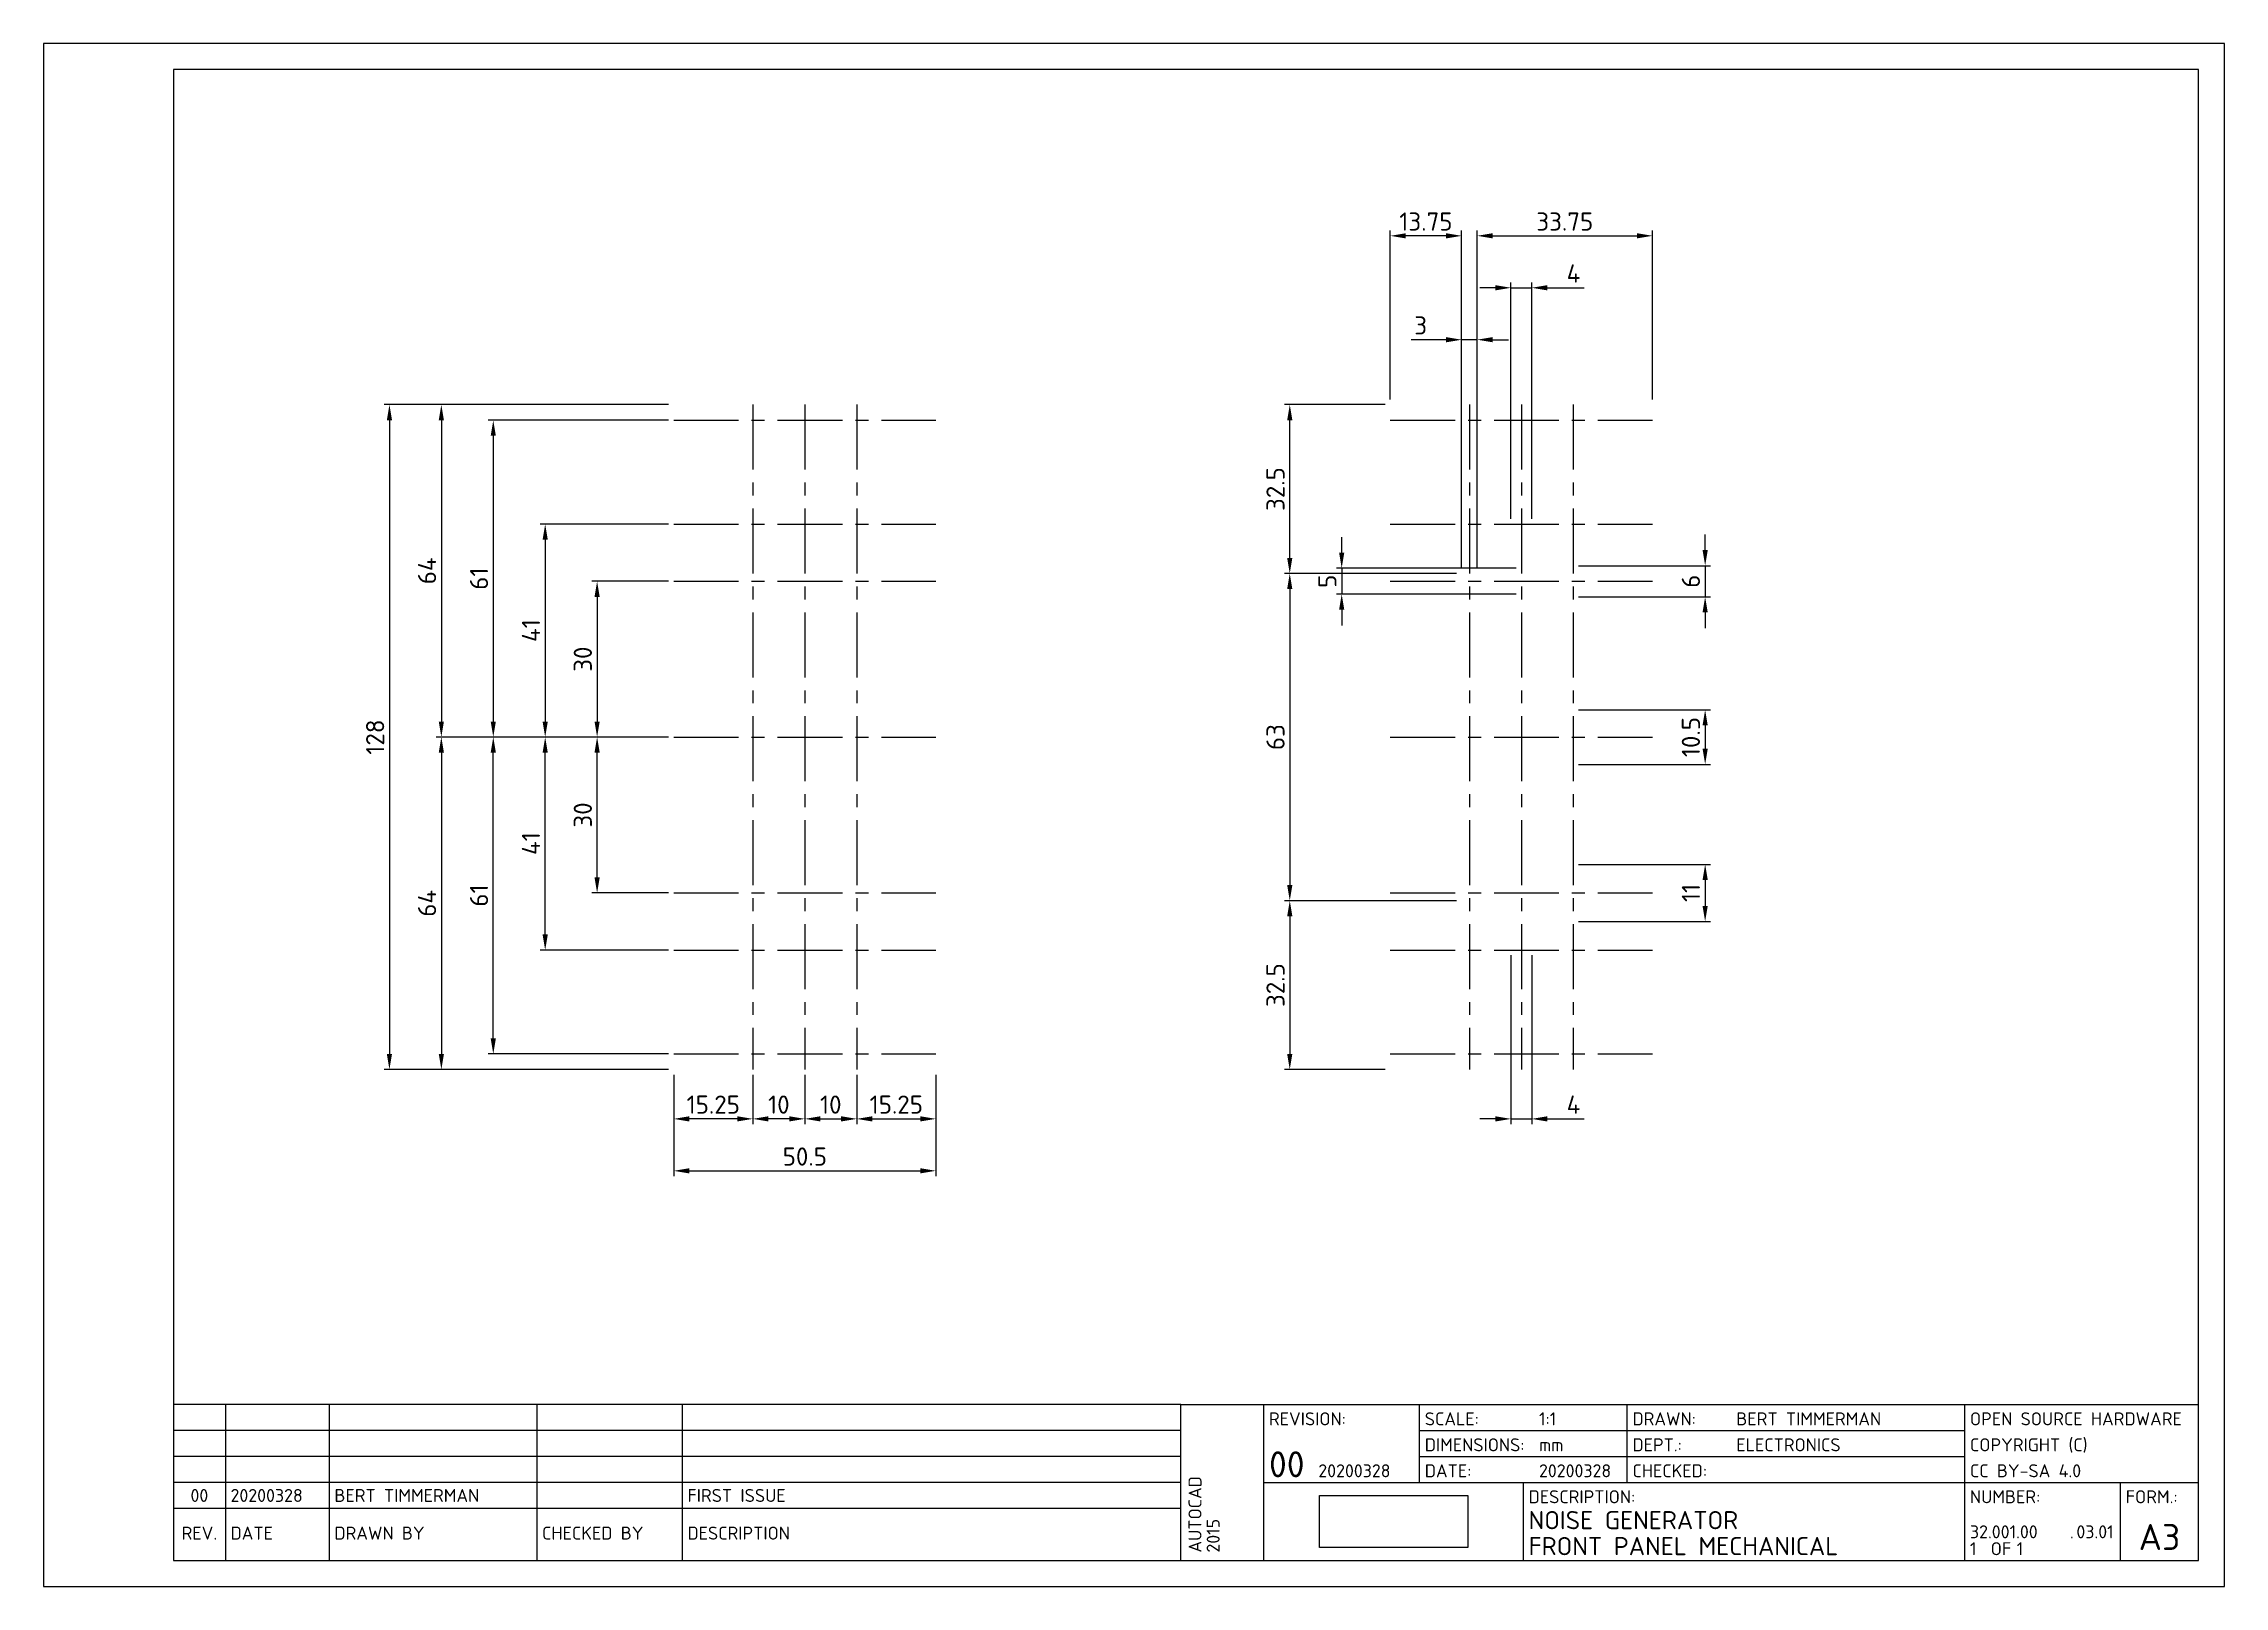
# Paper-space layout 'Layout1' of a CAD drawing. Extents: x 0 to 420, y 0 to 297.
# The model-space entities are those that its viewports show. They can reach past a viewport. Long polylines and large blocks are cut down to what shows.
import ezdxf
from ezdxf.enums import TextEntityAlignment as Align

# ---------------------------------------------------------------- set-up
doc = ezdxf.new("R2010")
doc.units = 0
doc.header["$LTSCALE"] = 10
doc.header["$MEASUREMENT"] = 0
doc.header["$PDMODE"] = 98
doc.header["$PDSIZE"] = -3
doc.linetypes.add('CENTER', pattern=[2, 1.25, -0.25, 0.25, -0.25])
doc.layers.get('0').update_dxf_attribs({"linetype": 'CONTINUOUS'})
doc.layers.get('DEFPOINTS').update_dxf_attribs({"linetype": 'CONTINUOUS'})
for name, color, linetype in [('DIMENSIONS', 1, 'CONTINUOUS'), ('GENERAL', 7, 'CONTINUOUS'), ('TITLEBLOCK', 7, 'CONTINUOUS')]:
    doc.layers.add(name, color=color, linetype=linetype)
doc.styles.add('ISO', font='isocpeur.ttf')
doc.dimstyles.get("Standard").update_dxf_attribs({"dimtxt": 3.5, "dimasz": 3, "dimexe": 1, "dimexo": 1, "dimgap": 1, "dimtad": 1, "dimdec": 3, "dimdsep": 46, "dimtxsty": 'ISO', "dimcen": 1, "dimclrt": 2, "dimadec": 0, "dimazin": 0, "dimtfac": 1, "dimtdec": 3, "dimtmove": 0, "dimatfit": 3, "dimfxl": 1, "dimtolj": 1, "dimarcsym": 0})
picture_1 = doc.add_image_def('image1.png', size_in_pixel=(403, 141))

# ---------------------------------------------------------------- blocks, each defined once
blk = doc.blocks.new('A3')
at = {"layer": 'TITLEBLOCK', "color": 3}
for p, q in [((219, 35), (25, 35)), ((219, 35), (415, 35)), ((219, 5), (219, 35)), ((235, 5), (235, 35)), ((265, 20), (265, 35)), ((305, 20), (305, 35)), ((370, 5), (370, 35)), ((265, 30), (370, 30)), ((265, 25), (370, 25)), ((235, 20), (415, 20)), ((285, 5), (285, 20)), ((400, 5), (400, 20)), ((219, 15), (25, 15))]:
    blk.add_line(p, q, dxfattribs=at)
at = {"layer": 'TITLEBLOCK'}
for p, q in [((35, 35), (35, 5)), ((55, 35), (55, 5)), ((95, 35), (95, 5)), ((123, 35), (123, 5)), ((219, 30), (25, 30)), ((219, 25), (25, 25)), ((219, 20), (25, 20))]:
    blk.add_line(p, q, dxfattribs=at)
at = {"layer": 'TITLEBLOCK', "color": 1}
blk.add_lwpolyline([(0, 0), (420, 0), (420, 297), (0, 297)], close=True, dxfattribs=at)
at = {"layer": 'TITLEBLOCK', "color": 4}
blk.add_lwpolyline([(25, 5), (415, 5), (415, 292), (25, 292), (25, 5)], dxfattribs=at)
at = {"layer": 'TITLEBLOCK', "style": 'ISO'}
for s, p in [('REVISION:', (236, 31)), ('SCALE:', (266, 31)), ('DRAWN:', (306, 31)), ('DIMENSIONS:', (266, 26)), ('DEPT.:', (306, 26)), ('DATE:', (266, 21)), ('CHECKED:', (306, 21)), ('DESCRIPTION:', (286, 16)), ('NUMBER:', (371, 16)), ('FORM.:', (401, 16)), ('DATE', (36, 9)), ('DRAWN BY', (56, 9)), ('CHECKED BY', (96, 9)), ('DESCRIPTION', (124, 9)), ('OF', (375, 6)), ('.', (390.25, 9.25))]:
    blk.add_text(s, height=2.5, dxfattribs=at).set_placement(p)
blk.add_text('REV.', height=2.5, dxfattribs=at).set_placement((30, 9), align=Align.CENTER)
for tag, p in [('REV4', (30, 31.25)), ('REV3', (30, 26.25)), ('REV2', (30, 21.25)), ('REV1', (30, 16.25))]:
    blk.add_attdef(tag, text='', height=2.5, dxfattribs=at).set_placement(p, align=Align.CENTER)
for tag, p in [('DATUM4', (36, 31.25)), ('GET4', (56, 31.25)), ('GEZ4', (96, 31.25)), ('OMSCHR4', (124, 31.25)), ('DATUM3', (36, 26.25)), ('GET3', (56, 26.25)), ('GEZ3', (96, 26.25)), ('OMSCHR3', (124, 26.25)), ('DATUM2', (36, 21.25)), ('GET2', (56, 21.25)), ('GEZ2', (96, 21.25)), ('OMSCHR2', (124, 21.25)), ('DATUM1', (36, 16.25)), ('GET1', (56, 16.25)), ('GEZ1', (96, 16.25)), ('OMSCHR1', (124, 16.25))]:
    blk.add_attdef(tag, p, '', height=2.5, dxfattribs=at)
at = {"layer": 'TITLEBLOCK', "color": 2, "style": 'ISO'}
for tag, p, height in [('S', (288, 31), 2.5), ('GET', (326, 31), 2.5), ('OPM1', (371, 31), 2.5), ('ME', (288, 26), 2.5), ('AFD', (326, 26), 2.5), ('OPM2', (371, 26), 2.5), ('LDATUM', (245.5, 21), 2.5), ('DATUM', (288, 21), 2.5), ('GEZ', (326, 21), 2.5), ('OPM3', (371, 21), 2.5), ('BEN1', (286, 11), 3.5), ('CAT', (371, 12.5), 2.5), ('INST', (378, 12.5), 2.5), ('BEN2', (286, 6), 3.5), ('PARTNO', (371, 9.25), 2.5), ('B', (371, 6), 2.5), ('NOBLZ', (380, 6), 2.5), ('TEK', (391.5, 9.25), 2.5)]:
    blk.add_attdef(tag, p, '', height=height, dxfattribs=at)
at = {"layer": 'TITLEBLOCK', "color": 3, "style": 'ISO'}
blk.add_attdef('L', (236, 21), '', height=5, dxfattribs=at)
at = {"layer": 'TITLEBLOCK', "color": 2, "style": 'ISO'}
for tag, p in [('DOSNAAM', (230, 6.5)), ('SYSTEEM', (223, 6.5)), ('FLOPPY', (233.5, 6.5)), ('REL', (226.5, 6.5))]:
    blk.add_attdef(tag, p, '', height=2.5, rotation=90, dxfattribs=at)
for tag, p in [('NAAM', (260, 14)), ('PLAATS', (260, 7.5))]:
    blk.add_attdef(tag, text='', height=3.5, dxfattribs=at).set_placement(p, align=Align.CENTER)
at = {"layer": 'TITLEBLOCK', "color": 3, "style": 'ISO'}
blk.add_attdef('F', text='', height=5, dxfattribs=at).set_placement((407.5, 7), align=Align.CENTER)
blk = doc.blocks.new('*D1')
at = {"layer": 'DEFPOINTS', "color": 0, "transparency": 16777216}
for p in [(121.35, 227.5), (76.6, 163.5), (121.35, 163.5)]:
    blk.add_point(p, dxfattribs=at)
at = {"layer": 'DIMENSIONS', "color": 0, "lineweight": -2, "transparency": 16777216}
for p, q in [((120.35, 227.5), (75.6, 227.5)), ((76.6, 224.5), (76.6, 166.5)), ((120.35, 163.5), (75.6, 163.5))]:
    blk.add_line(p, q, dxfattribs=at)
at = {"layer": 'DIMENSIONS', "color": 0, "transparency": 16777216}
for points in [[(76.1, 224.5), (77.1, 224.5), (76.6, 227.5)], [(76.1, 166.5), (77.1, 166.5), (76.6, 163.5)]]:
    blk.add_solid(points, dxfattribs=at)
at = {"layer": 'DIMENSIONS', "color": 2, "transparency": 16777216, "insert": (73.85, 195.5), "char_height": 3.5, "attachment_point": 5, "rotation": 90, "style": 'ISO'}
blk.add_mtext('\\A1;64', dxfattribs=at)
blk = doc.blocks.new('*D2')
at = {"layer": 'DEFPOINTS', "color": 0, "transparency": 16777216}
for p in [(121.35, 227.5), (66.6, 99.5), (121.35, 99.5)]:
    blk.add_point(p, dxfattribs=at)
at = {"layer": 'DIMENSIONS', "color": 0, "lineweight": -2, "transparency": 16777216}
for p, q in [((120.35, 227.5), (65.6, 227.5)), ((66.6, 224.5), (66.6, 102.5)), ((120.35, 99.5), (65.6, 99.5))]:
    blk.add_line(p, q, dxfattribs=at)
at = {"layer": 'DIMENSIONS', "color": 0, "transparency": 16777216}
for points in [[(66.1, 224.5), (67.1, 224.5), (66.6, 227.5)], [(66.1, 102.5), (67.1, 102.5), (66.6, 99.5)]]:
    blk.add_solid(points, dxfattribs=at)
at = {"layer": 'DIMENSIONS', "color": 2, "transparency": 16777216, "insert": (63.85, 163.5), "char_height": 3.5, "attachment_point": 5, "rotation": 90, "style": 'ISO'}
blk.add_mtext('\\A1;128', dxfattribs=at)
blk = doc.blocks.new('*D3')
at = {"layer": 'DEFPOINTS', "color": 0, "transparency": 16777216}
for p in [(121.35, 163.5), (76.6, 99.5), (121.35, 99.5)]:
    blk.add_point(p, dxfattribs=at)
at = {"layer": 'DIMENSIONS', "color": 0, "lineweight": -2, "transparency": 16777216}
for p, q in [((120.35, 163.5), (75.6, 163.5)), ((76.6, 160.5), (76.6, 102.5)), ((120.35, 99.5), (75.6, 99.5))]:
    blk.add_line(p, q, dxfattribs=at)
at = {"layer": 'DIMENSIONS', "color": 0, "transparency": 16777216}
for points in [[(76.1, 160.5), (77.1, 160.5), (76.6, 163.5)], [(76.1, 102.5), (77.1, 102.5), (76.6, 99.5)]]:
    blk.add_solid(points, dxfattribs=at)
at = {"layer": 'DIMENSIONS', "color": 2, "transparency": 16777216, "insert": (73.85, 131.5), "char_height": 3.5, "attachment_point": 5, "rotation": 90, "style": 'ISO'}
blk.add_mtext('\\A1;64', dxfattribs=at)
blk = doc.blocks.new('*D4')
at = {"layer": 'DEFPOINTS', "color": 0, "transparency": 16777216}
for p in [(121.35, 224.5), (86.6, 163.5), (121.35, 163.5)]:
    blk.add_point(p, dxfattribs=at)
at = {"layer": 'DIMENSIONS', "color": 0, "lineweight": -2, "transparency": 16777216}
for p, q in [((120.35, 224.5), (85.6, 224.5)), ((86.6, 221.5), (86.6, 166.5)), ((120.35, 163.5), (85.6, 163.5))]:
    blk.add_line(p, q, dxfattribs=at)
at = {"layer": 'DIMENSIONS', "color": 0, "transparency": 16777216}
for points in [[(86.1, 221.5), (87.1, 221.5), (86.6, 224.5)], [(86.1, 166.5), (87.1, 166.5), (86.6, 163.5)]]:
    blk.add_solid(points, dxfattribs=at)
at = {"layer": 'DIMENSIONS', "color": 2, "transparency": 16777216, "insert": (83.85, 194), "char_height": 3.5, "attachment_point": 5, "rotation": 90, "style": 'ISO'}
blk.add_mtext('\\A1;61', dxfattribs=at)
blk = doc.blocks.new('*D5')
at = {"layer": 'DEFPOINTS', "color": 0, "transparency": 16777216}
for p in [(121.35, 204.5), (96.6, 163.5), (121.35, 163.5)]:
    blk.add_point(p, dxfattribs=at)
at = {"layer": 'DIMENSIONS', "color": 0, "lineweight": -2, "transparency": 16777216}
for p, q in [((120.35, 204.5), (95.6, 204.5)), ((96.6, 201.5), (96.6, 166.5)), ((120.35, 163.5), (95.6, 163.5))]:
    blk.add_line(p, q, dxfattribs=at)
at = {"layer": 'DIMENSIONS', "color": 0, "transparency": 16777216}
for points in [[(96.1, 201.5), (97.1, 201.5), (96.6, 204.5)], [(96.1, 166.5), (97.1, 166.5), (96.6, 163.5)]]:
    blk.add_solid(points, dxfattribs=at)
at = {"layer": 'DIMENSIONS', "color": 2, "transparency": 16777216, "insert": (93.85, 184), "char_height": 3.5, "attachment_point": 5, "rotation": 90, "style": 'ISO'}
blk.add_mtext('\\A1;41', dxfattribs=at)
blk = doc.blocks.new('*D6')
at = {"layer": 'DEFPOINTS', "color": 0, "transparency": 16777216}
for p in [(121.35, 193.5), (106.6, 163.5), (121.35, 163.5)]:
    blk.add_point(p, dxfattribs=at)
at = {"layer": 'DIMENSIONS', "color": 0, "lineweight": -2, "transparency": 16777216}
for p, q in [((120.35, 193.5), (105.6, 193.5)), ((106.6, 190.5), (106.6, 166.5)), ((120.35, 163.5), (105.6, 163.5))]:
    blk.add_line(p, q, dxfattribs=at)
at = {"layer": 'DIMENSIONS', "color": 0, "transparency": 16777216}
for points in [[(106.1, 190.5), (107.1, 190.5), (106.6, 193.5)], [(106.1, 166.5), (107.1, 166.5), (106.6, 163.5)]]:
    blk.add_solid(points, dxfattribs=at)
at = {"layer": 'DIMENSIONS', "color": 2, "transparency": 16777216, "insert": (103.85, 178.5), "char_height": 3.5, "attachment_point": 5, "rotation": 90, "style": 'ISO'}
blk.add_mtext('\\A1;30', dxfattribs=at)
blk = doc.blocks.new('*D7')
at = {"layer": 'DEFPOINTS', "color": 0, "transparency": 16777216}
for p in [(121.35, 99.5), (171.85, 99.5), (171.85, 80)]:
    blk.add_point(p, dxfattribs=at)
at = {"layer": 'DIMENSIONS', "color": 0, "lineweight": -2, "transparency": 16777216}
for p, q in [((121.35, 98.5), (121.35, 79)), ((171.85, 98.5), (171.85, 79)), ((124.35, 80), (168.85, 80))]:
    blk.add_line(p, q, dxfattribs=at)
at = {"layer": 'DIMENSIONS', "color": 0, "transparency": 16777216}
for points in [[(124.35, 80.5), (124.35, 79.5), (121.35, 80)], [(168.85, 80.5), (168.85, 79.5), (171.85, 80)]]:
    blk.add_solid(points, dxfattribs=at)
at = {"layer": 'DIMENSIONS', "color": 2, "transparency": 16777216, "insert": (146.6, 82.75), "char_height": 3.5, "attachment_point": 5, "style": 'ISO'}
blk.add_mtext('\\A1;50.5', dxfattribs=at)
blk = doc.blocks.new('*D10')
at = {"layer": 'DEFPOINTS', "color": 0, "transparency": 16777216}
for p in [(106.6, 163.5), (121.35, 163.5), (121.35, 133.5)]:
    blk.add_point(p, dxfattribs=at)
at = {"layer": 'DIMENSIONS', "color": 0, "lineweight": -2, "transparency": 16777216}
for p, q in [((120.35, 163.5), (105.6, 163.5)), ((106.6, 136.5), (106.6, 160.5)), ((120.35, 133.5), (105.6, 133.5))]:
    blk.add_line(p, q, dxfattribs=at)
at = {"layer": 'DIMENSIONS', "color": 0, "transparency": 16777216}
for points in [[(106.1, 160.5), (107.1, 160.5), (106.6, 163.5)], [(106.1, 136.5), (107.1, 136.5), (106.6, 133.5)]]:
    blk.add_solid(points, dxfattribs=at)
at = {"layer": 'DIMENSIONS', "color": 2, "transparency": 16777216, "insert": (103.85, 148.5), "char_height": 3.5, "attachment_point": 5, "rotation": 90, "style": 'ISO'}
blk.add_mtext('\\A1;30', dxfattribs=at)
blk = doc.blocks.new('*D9')
at = {"layer": 'DEFPOINTS', "color": 0, "transparency": 16777216}
for p in [(96.6, 163.5), (121.35, 163.5), (121.35, 122.5)]:
    blk.add_point(p, dxfattribs=at)
at = {"layer": 'DIMENSIONS', "color": 0, "lineweight": -2, "transparency": 16777216}
for p, q in [((120.35, 163.5), (95.6, 163.5)), ((96.6, 125.5), (96.6, 160.5)), ((120.35, 122.5), (95.6, 122.5))]:
    blk.add_line(p, q, dxfattribs=at)
at = {"layer": 'DIMENSIONS', "color": 0, "transparency": 16777216}
for points in [[(96.1, 160.5), (97.1, 160.5), (96.6, 163.5)], [(96.1, 125.5), (97.1, 125.5), (96.6, 122.5)]]:
    blk.add_solid(points, dxfattribs=at)
at = {"layer": 'DIMENSIONS', "color": 2, "transparency": 16777216, "insert": (93.85, 143), "char_height": 3.5, "attachment_point": 5, "rotation": 90, "style": 'ISO'}
blk.add_mtext('\\A1;41', dxfattribs=at)
blk = doc.blocks.new('*D8')
at = {"layer": 'DEFPOINTS', "color": 0, "transparency": 16777216}
for p in [(86.6, 163.5), (121.35, 163.5), (121.35, 102.5)]:
    blk.add_point(p, dxfattribs=at)
at = {"layer": 'DIMENSIONS', "color": 0, "lineweight": -2, "transparency": 16777216}
for p, q in [((120.35, 163.5), (85.6, 163.5)), ((86.6, 105.5), (86.6, 160.5)), ((120.35, 102.5), (85.6, 102.5))]:
    blk.add_line(p, q, dxfattribs=at)
at = {"layer": 'DIMENSIONS', "color": 0, "transparency": 16777216}
for points in [[(86.1, 160.5), (87.1, 160.5), (86.6, 163.5)], [(86.1, 105.5), (87.1, 105.5), (86.6, 102.5)]]:
    blk.add_solid(points, dxfattribs=at)
at = {"layer": 'DIMENSIONS', "color": 2, "transparency": 16777216, "insert": (83.85, 133), "char_height": 3.5, "attachment_point": 5, "rotation": 90, "style": 'ISO'}
blk.add_mtext('\\A1;61', dxfattribs=at)
blk = doc.blocks.new('*D12')
at = {"layer": 'DEFPOINTS', "color": 0, "transparency": 16777216}
for p in [(136.6, 99.5), (146.6, 99.5), (136.6, 90)]:
    blk.add_point(p, dxfattribs=at)
at = {"layer": 'DIMENSIONS', "color": 0, "lineweight": -2, "transparency": 16777216}
for p, q in [((136.6, 98.5), (136.6, 89)), ((146.6, 98.5), (146.6, 89)), ((143.6, 90), (139.6, 90))]:
    blk.add_line(p, q, dxfattribs=at)
at = {"layer": 'DIMENSIONS', "color": 0, "transparency": 16777216}
for points in [[(139.6, 90.5), (139.6, 89.5), (136.6, 90)], [(143.6, 90.5), (143.6, 89.5), (146.6, 90)]]:
    blk.add_solid(points, dxfattribs=at)
at = {"layer": 'DIMENSIONS', "color": 2, "transparency": 16777216, "insert": (141.6, 92.75), "char_height": 3.5, "attachment_point": 5, "style": 'ISO'}
blk.add_mtext('\\A1;10', dxfattribs=at)
blk = doc.blocks.new('*D13')
at = {"layer": 'DEFPOINTS', "color": 0, "transparency": 16777216}
for p in [(146.6, 99.5), (156.6, 99.5), (156.6, 90)]:
    blk.add_point(p, dxfattribs=at)
at = {"layer": 'DIMENSIONS', "color": 0, "lineweight": -2, "transparency": 16777216}
for p, q in [((146.6, 98.5), (146.6, 89)), ((156.6, 98.5), (156.6, 89)), ((149.6, 90), (153.6, 90))]:
    blk.add_line(p, q, dxfattribs=at)
at = {"layer": 'DIMENSIONS', "color": 0, "transparency": 16777216}
for points in [[(149.6, 90.5), (149.6, 89.5), (146.6, 90)], [(153.6, 90.5), (153.6, 89.5), (156.6, 90)]]:
    blk.add_solid(points, dxfattribs=at)
at = {"layer": 'DIMENSIONS', "color": 2, "transparency": 16777216, "insert": (151.6, 92.75), "char_height": 3.5, "attachment_point": 5, "style": 'ISO'}
blk.add_mtext('\\A1;10', dxfattribs=at)
blk = doc.blocks.new('*D14')
at = {"layer": 'DEFPOINTS', "color": 0, "transparency": 16777216}
for p in [(273.1, 195), (240, 132), (273.1, 132)]:
    blk.add_point(p, dxfattribs=at)
at = {"layer": 'DIMENSIONS', "color": 0, "lineweight": -2, "transparency": 16777216}
for p, q in [((272.1, 195), (239, 195)), ((240, 192), (240, 135)), ((272.1, 132), (239, 132))]:
    blk.add_line(p, q, dxfattribs=at)
at = {"layer": 'DIMENSIONS', "color": 0, "transparency": 16777216}
for points in [[(239.5, 192), (240.5, 192), (240, 195)], [(239.5, 135), (240.5, 135), (240, 132)]]:
    blk.add_solid(points, dxfattribs=at)
at = {"layer": 'DIMENSIONS', "color": 2, "transparency": 16777216, "insert": (237.25, 163.5), "char_height": 3.5, "attachment_point": 5, "rotation": 90, "style": 'ISO'}
blk.add_mtext('\\A1;63', dxfattribs=at)
blk = doc.blocks.new('*D15')
at = {"layer": 'DEFPOINTS', "color": 0, "transparency": 16777216}
for p in [(240, 227.5), (259.35, 227.5), (273.1, 195)]:
    blk.add_point(p, dxfattribs=at)
at = {"layer": 'DIMENSIONS', "color": 0, "lineweight": -2, "transparency": 16777216}
for p, q in [((258.35, 227.5), (239, 227.5)), ((240, 198), (240, 224.5)), ((272.1, 195), (239, 195))]:
    blk.add_line(p, q, dxfattribs=at)
at = {"layer": 'DIMENSIONS', "color": 0, "transparency": 16777216}
for points in [[(239.5, 224.5), (240.5, 224.5), (240, 227.5)], [(239.5, 198), (240.5, 198), (240, 195)]]:
    blk.add_solid(points, dxfattribs=at)
at = {"layer": 'DIMENSIONS', "color": 2, "transparency": 16777216, "insert": (237.25, 211.25), "char_height": 3.5, "attachment_point": 5, "rotation": 90, "style": 'ISO'}
blk.add_mtext('\\A1;32.5', dxfattribs=at)
blk = doc.blocks.new('*D16')
at = {"layer": 'DEFPOINTS', "color": 0, "transparency": 16777216}
for p in [(273.1, 132), (240, 99.5), (259.35, 99.5)]:
    blk.add_point(p, dxfattribs=at)
at = {"layer": 'DIMENSIONS', "color": 0, "lineweight": -2, "transparency": 16777216}
for p, q in [((272.1, 132), (239, 132)), ((240, 129), (240, 102.5)), ((258.35, 99.5), (239, 99.5))]:
    blk.add_line(p, q, dxfattribs=at)
at = {"layer": 'DIMENSIONS', "color": 0, "transparency": 16777216}
for points in [[(239.5, 129), (240.5, 129), (240, 132)], [(239.5, 102.5), (240.5, 102.5), (240, 99.5)]]:
    blk.add_solid(points, dxfattribs=at)
at = {"layer": 'DIMENSIONS', "color": 2, "transparency": 16777216, "insert": (237.25, 115.75), "char_height": 3.5, "attachment_point": 5, "rotation": 90, "style": 'ISO'}
blk.add_mtext('\\A1;32.5', dxfattribs=at)
blk = doc.blocks.new('*D17')
at = {"layer": 'DEFPOINTS', "color": 0, "transparency": 16777216}
for p in [(276.1, 240), (273.1, 195), (276.1, 195)]:
    blk.add_point(p, dxfattribs=at)
at = {"layer": 'DIMENSIONS', "color": 0, "lineweight": -2, "transparency": 16777216}
for p, q in [((270.1, 240), (263.35, 240)), ((273.1, 196), (273.1, 241)), ((276.1, 240), (273.1, 240)), ((276.1, 196), (276.1, 241)), ((279.1, 240), (282.1, 240))]:
    blk.add_line(p, q, dxfattribs=at)
at = {"layer": 'DIMENSIONS', "color": 0, "transparency": 16777216}
for points in [[(270.1, 240.5), (270.1, 239.5), (273.1, 240)], [(279.1, 240.5), (279.1, 239.5), (276.1, 240)]]:
    blk.add_solid(points, dxfattribs=at)
at = {"layer": 'DIMENSIONS', "color": 2, "transparency": 16777216, "insert": (265.22, 242.75), "char_height": 3.5, "attachment_point": 5, "style": 'ISO'}
blk.add_mtext('\\A1;3', dxfattribs=at)
blk = doc.blocks.new('*D18')
at = {"layer": 'DEFPOINTS', "color": 0, "transparency": 16777216}
for p in [(259.35, 260), (259.35, 227.5), (273.1, 195)]:
    blk.add_point(p, dxfattribs=at)
at = {"layer": 'DIMENSIONS', "color": 0, "lineweight": -2, "transparency": 16777216}
for p, q in [((259.35, 228.5), (259.35, 261)), ((273.1, 196), (273.1, 261)), ((270.1, 260), (262.35, 260))]:
    blk.add_line(p, q, dxfattribs=at)
at = {"layer": 'DIMENSIONS', "color": 0, "transparency": 16777216}
for points in [[(262.35, 260.5), (262.35, 259.5), (259.35, 260)], [(270.1, 260.5), (270.1, 259.5), (273.1, 260)]]:
    blk.add_solid(points, dxfattribs=at)
at = {"layer": 'DIMENSIONS', "color": 2, "transparency": 16777216, "insert": (266.22, 262.75), "char_height": 3.5, "attachment_point": 5, "style": 'ISO'}
blk.add_mtext('\\A1;13.75', dxfattribs=at)
blk = doc.blocks.new('*D19')
at = {"layer": 'DEFPOINTS', "color": 0, "transparency": 16777216}
for p in [(309.85, 260), (309.85, 227.5), (276.1, 195)]:
    blk.add_point(p, dxfattribs=at)
at = {"layer": 'DIMENSIONS', "color": 0, "lineweight": -2, "transparency": 16777216}
for p, q in [((276.1, 196), (276.1, 261)), ((309.85, 228.5), (309.85, 261)), ((279.1, 260), (306.85, 260))]:
    blk.add_line(p, q, dxfattribs=at)
at = {"layer": 'DIMENSIONS', "color": 0, "transparency": 16777216}
for points in [[(279.1, 260.5), (279.1, 259.5), (276.1, 260)], [(306.85, 260.5), (306.85, 259.5), (309.85, 260)]]:
    blk.add_solid(points, dxfattribs=at)
at = {"layer": 'DIMENSIONS', "color": 2, "transparency": 16777216, "insert": (292.97, 262.75), "char_height": 3.5, "attachment_point": 5, "style": 'ISO'}
blk.add_mtext('\\A1;33.75', dxfattribs=at)
blk = doc.blocks.new('*D20')
at = {"layer": 'DEFPOINTS', "color": 0, "transparency": 16777216}
for p in [(286.6, 250), (282.6, 204.5), (286.6, 204.5)]:
    blk.add_point(p, dxfattribs=at)
at = {"layer": 'DIMENSIONS', "color": 0, "lineweight": -2, "transparency": 16777216}
for p, q in [((279.6, 250), (276.6, 250)), ((282.6, 205.5), (282.6, 251)), ((282.6, 250), (286.6, 250)), ((286.6, 205.5), (286.6, 251)), ((289.6, 250), (296.7, 250))]:
    blk.add_line(p, q, dxfattribs=at)
at = {"layer": 'DIMENSIONS', "color": 0, "transparency": 16777216}
for points in [[(279.6, 250.5), (279.6, 249.5), (282.6, 250)], [(289.6, 250.5), (289.6, 249.5), (286.6, 250)]]:
    blk.add_solid(points, dxfattribs=at)
at = {"layer": 'DIMENSIONS', "color": 2, "transparency": 16777216, "insert": (294.65, 252.75), "char_height": 3.5, "attachment_point": 5, "style": 'ISO'}
blk.add_mtext('\\A1;4', dxfattribs=at)
blk = doc.blocks.new('*D21')
at = {"layer": 'DEFPOINTS', "color": 0, "transparency": 16777216}
for p in [(284.6, 196), (250, 191), (284.6, 191)]:
    blk.add_point(p, dxfattribs=at)
at = {"layer": 'DIMENSIONS', "color": 0, "lineweight": -2, "transparency": 16777216}
for p, q in [((250, 199), (250, 202)), ((283.6, 196), (249, 196)), ((250, 196), (250, 191)), ((283.6, 191), (249, 191)), ((250, 188), (250, 185))]:
    blk.add_line(p, q, dxfattribs=at)
at = {"layer": 'DIMENSIONS', "color": 0, "transparency": 16777216}
for points in [[(249.5, 199), (250.5, 199), (250, 196)], [(249.5, 188), (250.5, 188), (250, 191)]]:
    blk.add_solid(points, dxfattribs=at)
at = {"layer": 'DIMENSIONS', "color": 2, "transparency": 16777216, "insert": (247.25, 193.5), "char_height": 3.5, "attachment_point": 5, "rotation": 90, "style": 'ISO'}
blk.add_mtext('\\A1;5', dxfattribs=at)
blk = doc.blocks.new('*D22')
at = {"layer": 'DEFPOINTS', "color": 0, "transparency": 16777216}
for p in [(294.6, 196.5), (294.6, 190.5), (320, 190.5)]:
    blk.add_point(p, dxfattribs=at)
at = {"layer": 'DIMENSIONS', "color": 0, "lineweight": -2, "transparency": 16777216}
for p, q in [((320, 199.5), (320, 202.5)), ((295.6, 196.5), (321, 196.5)), ((320, 196.5), (320, 190.5)), ((295.6, 190.5), (321, 190.5)), ((320, 187.5), (320, 184.5))]:
    blk.add_line(p, q, dxfattribs=at)
at = {"layer": 'DIMENSIONS', "color": 0, "transparency": 16777216}
for points in [[(319.5, 199.5), (320.5, 199.5), (320, 196.5)], [(319.5, 187.5), (320.5, 187.5), (320, 190.5)]]:
    blk.add_solid(points, dxfattribs=at)
at = {"layer": 'DIMENSIONS', "color": 2, "transparency": 16777216, "insert": (317.25, 193.5), "char_height": 3.5, "attachment_point": 5, "rotation": 90, "style": 'ISO'}
blk.add_mtext('\\A1;6', dxfattribs=at)
blk = doc.blocks.new('*D23')
at = {"layer": 'DEFPOINTS', "color": 0, "transparency": 16777216}
for p in [(294.6, 168.75), (294.6, 158.25), (320, 158.25)]:
    blk.add_point(p, dxfattribs=at)
at = {"layer": 'DIMENSIONS', "color": 0, "lineweight": -2, "transparency": 16777216}
for p, q in [((295.6, 168.75), (321, 168.75)), ((320, 165.75), (320, 161.25)), ((295.6, 158.25), (321, 158.25))]:
    blk.add_line(p, q, dxfattribs=at)
at = {"layer": 'DIMENSIONS', "color": 0, "transparency": 16777216}
for points in [[(319.5, 165.75), (320.5, 165.75), (320, 168.75)], [(319.5, 161.25), (320.5, 161.25), (320, 158.25)]]:
    blk.add_solid(points, dxfattribs=at)
at = {"layer": 'DIMENSIONS', "color": 2, "transparency": 16777216, "insert": (317.25, 163.5), "char_height": 3.5, "attachment_point": 5, "rotation": 90, "style": 'ISO'}
blk.add_mtext('\\A1;10.5', dxfattribs=at)
blk = doc.blocks.new('*D24')
at = {"layer": 'DEFPOINTS', "color": 0, "transparency": 16777216}
for p in [(294.6, 139), (294.6, 128), (320, 128)]:
    blk.add_point(p, dxfattribs=at)
at = {"layer": 'DIMENSIONS', "color": 0, "lineweight": -2, "transparency": 16777216}
for p, q in [((295.6, 139), (321, 139)), ((320, 136), (320, 131)), ((295.6, 128), (321, 128))]:
    blk.add_line(p, q, dxfattribs=at)
at = {"layer": 'DIMENSIONS', "color": 0, "transparency": 16777216}
for points in [[(319.5, 136), (320.5, 136), (320, 139)], [(319.5, 131), (320.5, 131), (320, 128)]]:
    blk.add_solid(points, dxfattribs=at)
at = {"layer": 'DIMENSIONS', "color": 2, "transparency": 16777216, "insert": (317.25, 133.5), "char_height": 3.5, "attachment_point": 5, "rotation": 90, "style": 'ISO'}
blk.add_mtext('\\A1;11', dxfattribs=at)
blk = doc.blocks.new('*D25')
at = {"layer": 'DEFPOINTS', "color": 0, "transparency": 16777216}
for p in [(282.6, 122.5), (286.6, 122.5), (282.6, 90)]:
    blk.add_point(p, dxfattribs=at)
at = {"layer": 'DIMENSIONS', "color": 0, "lineweight": -2, "transparency": 16777216}
for p, q in [((282.6, 121.5), (282.6, 89)), ((286.6, 121.5), (286.6, 89)), ((279.6, 90), (276.6, 90)), ((282.6, 90), (286.6, 90)), ((289.6, 90), (296.7, 90))]:
    blk.add_line(p, q, dxfattribs=at)
at = {"layer": 'DIMENSIONS', "color": 0, "transparency": 16777216}
for points in [[(279.6, 90.5), (279.6, 89.5), (282.6, 90)], [(289.6, 90.5), (289.6, 89.5), (286.6, 90)]]:
    blk.add_solid(points, dxfattribs=at)
at = {"layer": 'DIMENSIONS', "color": 2, "transparency": 16777216, "insert": (294.65, 92.75), "char_height": 3.5, "attachment_point": 5, "style": 'ISO'}
blk.add_mtext('\\A1;4', dxfattribs=at)
blk = doc.blocks.new('*D26')
at = {"layer": 'DEFPOINTS', "color": 0, "transparency": 16777216}
for p in [(121.35, 99.5), (136.6, 99.5), (121.35, 90)]:
    blk.add_point(p, dxfattribs=at)
at = {"layer": 'DIMENSIONS', "color": 0, "lineweight": -2, "transparency": 16777216}
for p, q in [((121.35, 98.5), (121.35, 89)), ((136.6, 98.5), (136.6, 89)), ((133.6, 90), (124.35, 90))]:
    blk.add_line(p, q, dxfattribs=at)
at = {"layer": 'DIMENSIONS', "color": 0, "transparency": 16777216}
for points in [[(124.35, 90.5), (124.35, 89.5), (121.35, 90)], [(133.6, 90.5), (133.6, 89.5), (136.6, 90)]]:
    blk.add_solid(points, dxfattribs=at)
at = {"layer": 'DIMENSIONS', "color": 2, "transparency": 16777216, "insert": (128.97, 92.75), "char_height": 3.5, "attachment_point": 5, "style": 'ISO'}
blk.add_mtext('\\A1;15.25', dxfattribs=at)
blk = doc.blocks.new('*D27')
at = {"layer": 'DEFPOINTS', "color": 0, "transparency": 16777216}
for p in [(156.6, 99.5), (171.85, 99.5), (171.85, 90)]:
    blk.add_point(p, dxfattribs=at)
at = {"layer": 'DIMENSIONS', "color": 0, "lineweight": -2, "transparency": 16777216}
for p, q in [((156.6, 98.5), (156.6, 89)), ((171.85, 98.5), (171.85, 89)), ((159.6, 90), (168.85, 90))]:
    blk.add_line(p, q, dxfattribs=at)
at = {"layer": 'DIMENSIONS', "color": 0, "transparency": 16777216}
for points in [[(159.6, 90.5), (159.6, 89.5), (156.6, 90)], [(168.85, 90.5), (168.85, 89.5), (171.85, 90)]]:
    blk.add_solid(points, dxfattribs=at)
at = {"layer": 'DIMENSIONS', "color": 2, "transparency": 16777216, "insert": (164.22, 92.75), "char_height": 3.5, "attachment_point": 5, "style": 'ISO'}
blk.add_mtext('\\A1;15.25', dxfattribs=at)

msp = doc.modelspace()

# ---------------------------------------------------------------- linework, layer by layer
at = {"color": 1, "linetype": 'CENTER'}
for p, q in [((15.25, 128), (15.25, 0)), ((25.25, 128), (25.25, 0)), ((35.25, 128), (35.25, 0)), ((153.25, 128), (153.25, 0)), ((163.25, 128), (163.25, 0)), ((173.25, 128), (173.25, 0)), ((0, 125), (50.5, 125)), ((138, 125), (188.5, 125)), ((0, 105), (50.5, 105)), ((138, 105), (188.5, 105)), ((0, 94), (50.5, 94)), ((138, 94), (188.5, 94)), ((0, 64), (50.5, 64)), ((138, 64), (188.5, 64)), ((0, 34), (50.5, 34)), ((138, 34), (188.5, 34)), ((0, 23), (50.5, 23)), ((138, 23), (188.5, 23)), ((0, 3), (50.5, 3)), ((138, 3), (188.5, 3))]:
    msp.add_line(p, q, dxfattribs=at)

psp = doc.layouts.get("Layout1")

# ---------------------------------------------------------------- block references
ref = psp.add_blockref('A3', (0, 0))
ref.add_attrib('PARTNO', '32.001.00', (371, 9.25), dxfattribs={"layer": 'TITLEBLOCK', "color": 2, "height": 2.5, "style": 'ISO'})
ref.add_attrib('TEK', '03.01', (391.5, 9.25), dxfattribs={"layer": 'TITLEBLOCK', "color": 2, "height": 2.5, "style": 'ISO'})
ref.add_attrib('B', '1', (371, 6), dxfattribs={"layer": 'TITLEBLOCK', "color": 2, "height": 2.5, "style": 'ISO'})
ref.add_attrib('NOBLZ', '1', (380, 6), dxfattribs={"layer": 'TITLEBLOCK', "color": 2, "height": 2.5, "style": 'ISO'})
ref.add_attrib('L', '00', (236, 21), dxfattribs={"layer": 'TITLEBLOCK', "color": 3, "height": 5, "style": 'ISO'})
ref.add_attrib('LDATUM', '20200328', (245.5, 21), dxfattribs={"layer": 'TITLEBLOCK', "color": 2, "height": 2.5, "style": 'ISO'})
ref.add_attrib('F', 'A3', dxfattribs={"layer": 'TITLEBLOCK', "color": 3, "height": 5, "style": 'ISO'}).set_placement((407.5, 7), align=Align.CENTER)
ref.add_attrib('BEN1', 'NOISE GENERATOR', (286, 11), dxfattribs={"layer": 'TITLEBLOCK', "color": 2, "height": 3.5, "style": 'ISO'})
ref.add_attrib('BEN2', 'FRONT PANEL MECHANICAL', (286, 6), dxfattribs={"layer": 'TITLEBLOCK', "color": 2, "height": 3.5, "style": 'ISO'})
ref.add_attrib('S', '1:1', (288, 31), dxfattribs={"layer": 'TITLEBLOCK', "color": 2, "height": 2.5, "style": 'ISO'})
ref.add_attrib('ME', 'mm', (288, 26), dxfattribs={"layer": 'TITLEBLOCK', "color": 2, "height": 2.5, "style": 'ISO'})
ref.add_attrib('DATUM', '20200328', (288, 21), dxfattribs={"layer": 'TITLEBLOCK', "color": 2, "height": 2.5, "style": 'ISO'})
ref.add_attrib('GET', 'BERT TIMMERMAN', (326, 31), dxfattribs={"layer": 'TITLEBLOCK', "color": 2, "height": 2.5, "style": 'ISO'})
ref.add_attrib('AFD', 'ELECTRONICS', (326, 26), dxfattribs={"layer": 'TITLEBLOCK', "color": 2, "height": 2.5, "style": 'ISO'})
ref.add_attrib('OPM1', 'OPEN SOURCE HARDWARE', (371, 31), dxfattribs={"layer": 'TITLEBLOCK', "color": 2, "height": 2.5, "style": 'ISO'})
ref.add_attrib('OPM2', 'COPYRIGHT (C)', (371, 26), dxfattribs={"layer": 'TITLEBLOCK', "color": 2, "height": 2.5, "style": 'ISO'})
ref.add_attrib('OPM3', 'CC BY-SA 4.0', (371, 21), dxfattribs={"layer": 'TITLEBLOCK', "color": 2, "height": 2.5, "style": 'ISO'})
ref.add_attrib('SYSTEEM', 'AUTOCAD', (223, 6.5), dxfattribs={"layer": 'TITLEBLOCK', "color": 2, "height": 2.5, "rotation": 90, "style": 'ISO'})
ref.add_attrib('REL', '2015', (226.5, 6.5), dxfattribs={"layer": 'TITLEBLOCK', "color": 2, "height": 2.5, "rotation": 90, "style": 'ISO'})
ref.add_attrib('REV1', '00', dxfattribs={"layer": 'TITLEBLOCK', "height": 2.5, "style": 'ISO'}).set_placement((30, 16.25), align=Align.CENTER)
ref.add_attrib('DATUM1', '20200328', (36, 16.25), dxfattribs={"layer": 'TITLEBLOCK', "height": 2.5, "style": 'ISO'})
ref.add_attrib('GET1', 'BERT TIMMERMAN', (56, 16.25), dxfattribs={"layer": 'TITLEBLOCK', "height": 2.5, "style": 'ISO'})
ref.add_attrib('OMSCHR1', 'FIRST ISSUE', (124, 16.25), dxfattribs={"layer": 'TITLEBLOCK', "height": 2.5, "style": 'ISO'})

# ---------------------------------------------------------------- dimensions: what is measured, and where the dimension line sits
at = {"layer": 'DIMENSIONS'}
for base, p1, p2, picture, middle in [((259.3477, 260), (273.0977, 194.999), (259.3477, 227.499), '*D18', (266.2227, 262.75)), ((309.8477, 260), (276.0977, 194.999), (309.8477, 227.499), '*D19', (292.9727, 262.75)), ((171.8477, 80), (121.3477, 99.499), (171.8477, 99.499), '*D7', (146.5977, 82.75)), ((121.3477, 90), (136.5977, 99.499), (121.3477, 99.499), '*D26', (128.9727, 92.75)), ((136.5977, 90), (146.5977, 99.499), (136.5977, 99.499), '*D12', (141.5977, 92.75)), ((156.5977, 90), (146.5977, 99.499), (156.5977, 99.499), '*D13', (151.5977, 92.75)), ((171.8477, 90), (156.5977, 99.499), (171.8477, 99.499), '*D27', (164.2227, 92.75))]:
    dim = psp.add_linear_dim(base=base, p1=p1, p2=p2, dimstyle='Standard', dxfattribs=at)
    dim.commit()
    dim.dimension.update_dxf_attribs({"geometry": picture, "text_midpoint": middle})
for base, p1, p2, picture, middle in [((286.5977, 250), (282.5977, 204.499), (286.5977, 204.499), '*D20', (294.6477, 250)), ((276.0977, 240), (273.0977, 194.999), (276.0977, 194.999), '*D17', (265.2227, 240)), ((282.5977, 90), (286.5977, 122.499), (282.5977, 122.499), '*D25', (294.6477, 90))]:
    dim = psp.add_linear_dim(base=base, p1=p1, p2=p2, dimstyle='Standard', dxfattribs=at)
    dim.commit()
    dim.dimension.update_dxf_attribs({"geometry": picture, "text_midpoint": middle, "dimtype": 160})
for base, p1, p2, angle, picture, middle in [((66.5975, 99.499), (121.3477, 227.499), (121.3477, 99.499), 90, '*D2', (63.8475, 163.499)), ((76.5975, 163.499), (121.3477, 227.499), (121.3477, 163.499), 90, '*D1', (73.8475, 195.499)), ((240, 227.499), (273.0977, 194.999), (259.3477, 227.499), 90, '*D15', (237.25, 211.249)), ((86.5975, 163.499), (121.3477, 224.499), (121.3477, 163.499), 90, '*D4', (83.8475, 193.999)), ((96.5975, 163.499), (121.3477, 204.499), (121.3477, 163.499), 90, '*D5', (93.8475, 183.999)), ((250, 190.999), (284.5977, 195.999), (284.5977, 190.999), 90, '*D21', (247.25, 193.499)), ((320, 190.499), (294.5977, 196.499), (294.5977, 190.499), 90, '*D22', (317.25, 193.499)), ((106.5975, 163.499), (121.3477, 193.499), (121.3477, 163.499), 90, '*D6', (103.8475, 178.499)), ((240, 131.999), (273.0977, 194.999), (273.0977, 131.999), 90, '*D14', (237.25, 163.499)), ((320, 158.249), (294.5977, 168.749), (294.5977, 158.249), 90, '*D23', (317.25, 163.499)), ((76.5975, 99.499), (121.3477, 163.499), (121.3477, 99.499), 90, '*D3', (73.8475, 131.499)), ((86.5975, 163.499), (121.3477, 102.499), (121.3477, 163.499), 270, '*D8', (83.8475, 132.999)), ((96.5975, 163.499), (121.3477, 122.499), (121.3477, 163.499), 270, '*D9', (93.8475, 142.999)), ((106.5975, 163.499), (121.3477, 133.499), (121.3477, 163.499), 270, '*D10', (103.8475, 148.499)), ((320, 127.999), (294.5977, 138.999), (294.5977, 127.999), 90, '*D24', (317.25, 133.499)), ((240, 99.499), (273.0977, 131.999), (259.3477, 99.499), 90, '*D16', (237.25, 115.749))]:
    dim = psp.add_linear_dim(base=base, p1=p1, p2=p2, angle=angle, dimstyle='Standard', dxfattribs=at)
    dim.commit()
    dim.dimension.update_dxf_attribs({"geometry": picture, "text_midpoint": middle})

# ---------------------------------------------------------------- pictures from other files: only their frames are drawn
image = psp.add_image(picture_1, insert=(245.7092, 7.5), size_in_units=(28.5816, 10))
image.dxf.flags = 7

# ---------------------------------------------------------------- viewports
at = {"layer": 'GENERAL'}
psp.add_viewport(center=(220, 163.5), size=(390, 257), view_center_point=(98.6523, 64.001), view_height=257, dxfattribs=at)

doc.saveas('drawing.dxf')
